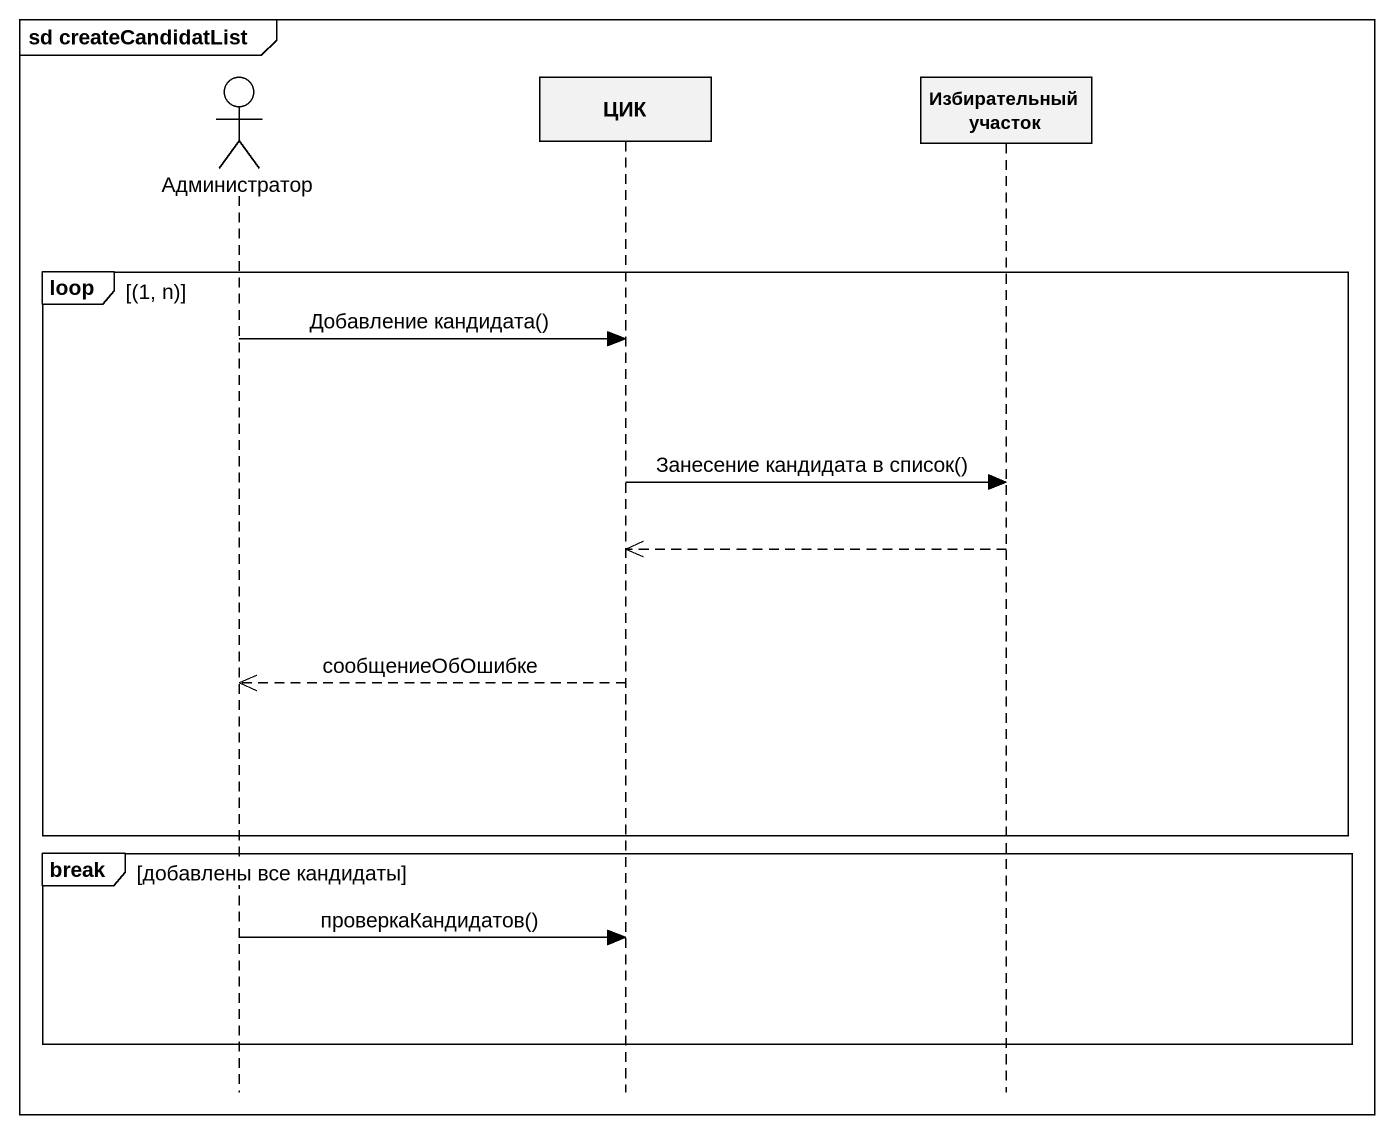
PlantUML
@startuml
mainframe sd createCandidatList
hide footbox
actor Администратор
participant ЦИК
participant "Избирательный участок" as Избирательный_участок

loop (1, n)
  Администратор -> ЦИК : Добавление кандидата()
  ЦИК -> Избирательный_участок : Занесение кандидата в список()
  Избирательный_участок -->> ЦИК
  ЦИК -->> Администратор : сообщениеОбОшибке
end
break добавлены все кандидаты
  Администратор -> ЦИК : проверкаКандидатов()
end
@enduml
